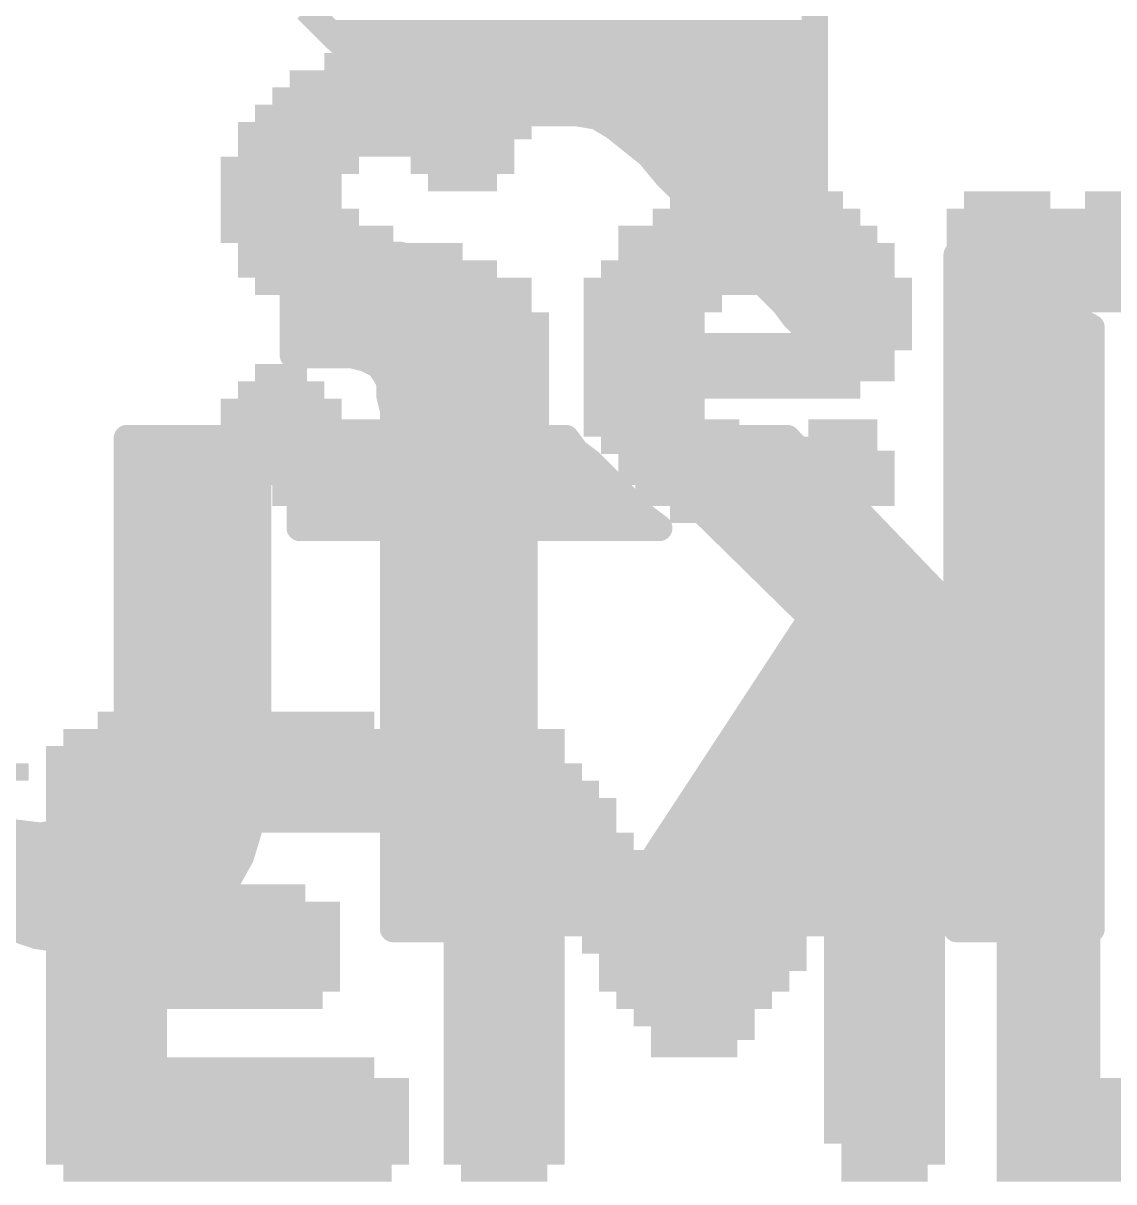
# Model space of a CAD drawing. Extents: x -25.4 to 61.2, y -12 to 25.5.
# Drawn here: x 9.265 to 12.42, y 19.005 to 22.356 of the extents above; entities that cross this region are included whole.
import ezdxf

# ---------------------------------------------------------------- set-up
doc = ezdxf.new("R2010")
doc.units = 0
doc.layers.add('21', color=41, linetype='CONTINUOUS')
doc.layers.add('22', color=40, linetype='CONTINUOUS')

# ---------------------------------------------------------------- blocks, each defined once
blk = doc.blocks.new('RECT')
blk.add_solid([(-0.5, -0.5), (0.5, -0.5), (-0.5, 0.5), (0.5, 0.5)])

msp = doc.modelspace()

# ---------------------------------------------------------------- linework, layer by layer
at = {"layer": '22', "const_width": 0.0762}
for points in [[(11.555, 22.726), (11.555, 21.446)], [(10.165, 22.316), (10.085, 22.396)], [(10.1544, 22.3266), (11.555, 22.3266)], [(10.245, 22.246), (10.165, 22.316)], [(10.24, 22.2504), (11.555, 22.2504)], [(10.345, 22.186), (10.245, 22.246)], [(10.445, 22.146), (10.345, 22.186)], [(10.3745, 22.1742), (11.555, 22.1742)], [(10.555, 22.116), (10.445, 22.146)], [(10.675, 22.096), (10.555, 22.116)], [(10.663, 22.098), (11.555, 22.098)], [(10.865, 22.096), (10.675, 22.096)], [(10.925, 22.086), (10.865, 22.096)], [(10.975, 22.056), (10.925, 22.086)], [(11.075, 21.976), (10.975, 22.056)], [(11.0178, 22.0218), (11.555, 22.0218)], [(11.125, 21.916), (11.075, 21.976)], [(11.1003, 21.9456), (11.555, 21.9456)], [(11.255, 21.786), (11.125, 21.916)], [(11.1716, 21.8694), (11.555, 21.8694)], [(11.2478, 21.7932), (11.555, 21.7932)], [(11.305, 21.716), (11.255, 21.786)], [(11.3043, 21.717), (11.555, 21.717)], [(11.365, 21.656), (11.305, 21.716)], [(10.065, 21.686), (10.045, 21.676)], [(10.355, 21.686), (10.065, 21.686)], [(10.455, 21.656), (10.355, 21.686)], [(12.355, 21.476), (11.965, 21.686)], [(11.965, 21.686), (11.965, 20.646)], [(10.045, 21.676), (10.045, 21.396)], [(10.535, 21.616), (10.455, 21.656)], [(11.415, 21.596), (11.365, 21.656)], [(10.045, 21.6408), (10.4854, 21.6408)], [(10.605, 21.566), (10.535, 21.616)], [(11.3777, 21.6408), (11.555, 21.6408)], [(11.965, 21.6408), (12.0489, 21.6408)], [(11.465, 21.546), (11.415, 21.596)], [(10.045, 21.5646), (10.6062, 21.5646)], [(10.655, 21.506), (10.605, 21.566)], [(11.4464, 21.5646), (11.555, 21.5646)], [(11.495, 21.506), (11.465, 21.546)], [(11.965, 21.5646), (12.1905, 21.5646)], [(10.045, 21.4884), (10.6625, 21.4884)], [(10.685, 21.436), (10.655, 21.506)], [(11.525, 21.476), (11.495, 21.506)], [(11.5126, 21.4884), (11.555, 21.4884)], [(11.545, 21.446), (11.525, 21.476)], [(11.965, 21.4884), (12.332, 21.4884)], [(12.355, 19.736), (12.355, 21.476)], [(11.555, 21.446), (11.545, 21.446)], [(10.045, 21.4122), (10.6939, 21.4122)], [(10.715, 21.356), (10.685, 21.436)], [(11.965, 21.4122), (12.355, 21.4122)], [(10.045, 21.396), (10.215, 21.396)], [(10.215, 21.396), (10.255, 21.386)], [(10.255, 21.386), (10.295, 21.366)], [(10.295, 21.366), (10.315, 21.336)], [(10.715, 21.156), (10.715, 21.356)], [(10.315, 21.336), (10.325, 21.316)], [(10.315, 21.336), (10.715, 21.336)], [(10.325, 21.316), (10.325, 21.276)], [(11.965, 21.336), (12.355, 21.336)], [(10.325, 21.276), (10.335, 21.236)], [(10.3291, 21.2598), (10.715, 21.2598)], [(11.965, 21.2598), (12.355, 21.2598)], [(10.335, 21.236), (10.335, 21.156)], [(10.335, 21.1836), (10.715, 21.1836)], [(11.965, 21.1836), (12.355, 21.1836)], [(9.945, 21.156), (9.565, 21.156)], [(9.565, 21.156), (9.565, 20.356)], [(9.945, 20.156), (9.945, 21.156)], [(10.335, 21.156), (10.065, 21.156)], [(10.065, 21.156), (10.065, 20.896)], [(10.835, 21.156), (10.715, 21.156)], [(10.865, 21.116), (10.835, 21.156)], [(11.475, 21.156), (11.015, 21.156)], [(11.015, 21.156), (11.545, 20.636)], [(11.965, 20.646), (11.475, 21.156)], [(9.565, 21.1074), (9.945, 21.1074)], [(10.065, 21.1074), (10.8765, 21.1074)], [(10.905, 21.086), (10.865, 21.116)], [(11.0645, 21.1074), (11.5217, 21.1074)], [(11.965, 21.1074), (12.355, 21.1074)], [(11.065, 20.926), (10.905, 21.086)], [(9.565, 21.0312), (9.945, 21.0312)], [(10.065, 21.0312), (10.9598, 21.0312)], [(11.1422, 21.0312), (11.5949, 21.0312)], [(11.965, 21.0312), (12.355, 21.0312)], [(9.565, 20.955), (9.945, 20.955)], [(10.065, 20.955), (11.036, 20.955)], [(11.2199, 20.955), (11.6681, 20.955)], [(11.965, 20.955), (12.355, 20.955)], [(11.105, 20.896), (11.065, 20.926)], [(9.565, 20.8788), (9.945, 20.8788)], [(10.065, 20.896), (10.335, 20.896)], [(10.335, 20.896), (10.335, 19.736)], [(10.335, 20.8788), (10.715, 20.8788)], [(10.715, 20.896), (11.105, 20.896)], [(10.715, 19.736), (10.715, 20.896)], [(11.2975, 20.8788), (11.7413, 20.8788)], [(11.965, 20.8788), (12.355, 20.8788)], [(9.565, 20.8026), (9.945, 20.8026)], [(10.335, 20.8026), (10.715, 20.8026)], [(11.3752, 20.8026), (11.8145, 20.8026)], [(11.965, 20.8026), (12.355, 20.8026)], [(9.565, 20.7264), (9.945, 20.7264)], [(10.335, 20.7264), (10.715, 20.7264)], [(11.4529, 20.7264), (11.8878, 20.7264)], [(11.965, 20.7264), (12.355, 20.7264)], [(9.565, 20.6502), (9.945, 20.6502)], [(10.335, 20.6502), (10.715, 20.6502)], [(11.5305, 20.6502), (11.961, 20.6502)], [(11.965, 20.6502), (12.355, 20.6502)], [(11.545, 20.636), (10.955, 19.736)], [(9.565, 20.574), (9.945, 20.574)], [(10.335, 20.574), (10.715, 20.574)], [(11.5044, 20.574), (12.355, 20.574)], [(9.565, 20.4978), (9.945, 20.4978)], [(10.335, 20.4978), (10.715, 20.4978)], [(11.4544, 20.4978), (12.355, 20.4978)], [(9.565, 20.4216), (9.945, 20.4216)], [(10.335, 20.4216), (10.715, 20.4216)], [(11.4045, 20.4216), (12.355, 20.4216)], [(9.565, 20.356), (9.545, 20.196)], [(9.5637, 20.3454), (9.945, 20.3454)], [(10.335, 20.3454), (10.715, 20.3454)], [(11.3545, 20.3454), (11.8022, 20.3454)], [(11.425, 19.736), (11.815, 20.366)], [(11.815, 20.366), (11.965, 20.226)], [(11.8371, 20.3454), (12.355, 20.3454)], [(9.5541, 20.2692), (9.945, 20.2692)], [(10.335, 20.2692), (10.715, 20.2692)], [(11.3045, 20.2692), (11.7551, 20.2692)], [(11.9187, 20.2692), (12.355, 20.2692)], [(11.965, 20.226), (11.965, 19.736)], [(9.545, 20.196), (9.535, 20.136)], [(9.5445, 20.193), (9.945, 20.193)], [(10.335, 20.193), (10.715, 20.193)], [(11.2546, 20.193), (11.7079, 20.193)], [(11.965, 20.193), (12.355, 20.193)], [(9.535, 20.136), (9.475, 20.056)], [(9.925, 20.046), (9.945, 20.156)], [(9.5206, 20.1168), (9.9379, 20.1168)], [(10.335, 20.1168), (10.715, 20.1168)], [(11.2046, 20.1168), (11.6607, 20.1168)], [(11.965, 20.1168), (12.355, 20.1168)], [(9.475, 20.056), (9.425, 20.026)], [(9.4493, 20.0406), (9.9234, 20.0406)], [(9.895, 19.946), (9.925, 20.046)], [(10.335, 20.0406), (10.715, 20.0406)], [(11.1547, 20.0406), (11.6136, 20.0406)], [(11.965, 20.0406), (12.355, 20.0406)], [(9.235, 20.016), (9.175, 20.026)], [(9.315, 20.006), (9.235, 20.016)], [(9.375, 20.016), (9.315, 20.006)], [(9.425, 20.026), (9.375, 20.016)], [(8.625, 19.9644), (9.9005, 19.9644)], [(9.845, 19.856), (9.895, 19.946)], [(10.335, 19.9644), (10.715, 19.9644)], [(11.1047, 19.9644), (11.5664, 19.9644)], [(11.965, 19.9644), (12.355, 19.9644)], [(9.0369, 19.8882), (9.8629, 19.8882)], [(10.335, 19.8882), (10.715, 19.8882)], [(11.0548, 19.8882), (11.5192, 19.8882)], [(11.965, 19.8882), (12.355, 19.8882)], [(9.775, 19.796), (9.845, 19.856)], [(9.1025, 19.812), (9.7937, 19.812)], [(10.335, 19.812), (10.715, 19.812)], [(11.0048, 19.812), (11.472, 19.812)], [(11.965, 19.812), (12.355, 19.812)], [(9.685, 19.746), (9.775, 19.796)], [(9.195, 19.756), (9.245, 19.736)], [(9.245, 19.736), (9.305, 19.716)], [(9.2456, 19.7358), (9.657, 19.7358)], [(9.575, 19.706), (9.685, 19.746)], [(10.335, 19.736), (10.715, 19.736)], [(10.955, 19.736), (11.425, 19.736)], [(11.965, 19.736), (12.355, 19.736)], [(9.305, 19.716), (9.375, 19.706)], [(9.375, 19.706), (9.435, 19.696)], [(9.435, 19.696), (9.575, 19.706)]]:
    msp.add_lwpolyline(points, dxfattribs=at)
at = {"layer": '22', "const_width": 0.0381}
for points in [[(10.1544, 22.3457, 1), (10.1544, 22.3076)], [(10.1775, 22.3303, 1), (10.1525, 22.3017)], [(11.555, 22.3076, 1), (11.555, 22.3457)], [(10.1515, 22.3025, 1), (10.1785, 22.3295)], [(10.24, 22.2695, 1), (10.24, 22.2314)], [(11.555, 22.2314, 1), (11.555, 22.2695)], [(10.2548, 22.2623, 1), (10.2352, 22.2297)], [(10.2325, 22.2317, 1), (10.2575, 22.2603)], [(10.3521, 22.2037, 1), (10.3379, 22.1683)], [(10.3352, 22.1697, 1), (10.3548, 22.2023)], [(10.3745, 22.1933, 1), (10.3745, 22.1552)], [(10.45, 22.1644, 1), (10.44, 22.1276)], [(11.555, 22.1552, 1), (11.555, 22.1933)], [(10.4379, 22.1283, 1), (10.4521, 22.1637)], [(10.5581, 22.1348, 1), (10.5519, 22.0972)], [(10.55, 22.0976, 1), (10.56, 22.1344)], [(10.663, 22.1171, 1), (10.663, 22.079)], [(10.675, 22.1151, 1), (10.675, 22.077)], [(10.6719, 22.0772, 1), (10.6781, 22.1148)], [(10.8681, 22.1148, 1), (10.8619, 22.0772)], [(10.865, 22.077, 1), (10.865, 22.1151)], [(10.9348, 22.1023, 1), (10.9152, 22.0697)], [(10.9219, 22.0672, 1), (10.9281, 22.1048)], [(11.555, 22.079, 1), (11.555, 22.1171)], [(10.9869, 22.0709, 1), (10.9631, 22.0411)], [(10.9652, 22.0397, 1), (10.9848, 22.0723)], [(11.0178, 22.0409, 1), (11.0178, 22.0028)], [(11.555, 22.0028, 1), (11.555, 22.0409)], [(11.0896, 21.9882, 1), (11.0604, 21.9638)], [(11.0631, 21.9611, 1), (11.0869, 21.9909)], [(11.1003, 21.9647, 1), (11.1003, 21.9266)], [(11.555, 21.9266, 1), (11.555, 21.9647)], [(11.1385, 21.9295, 1), (11.1115, 21.9025)], [(11.1104, 21.9038, 1), (11.1396, 21.9282)], [(11.1716, 21.8885, 1), (11.1716, 21.8504)], [(11.555, 21.8504, 1), (11.555, 21.8885)], [(11.2478, 21.8123, 1), (11.2478, 21.7742)], [(11.2705, 21.7971, 1), (11.2395, 21.7749)], [(11.2415, 21.7725, 1), (11.2685, 21.7995)], [(11.555, 21.7742, 1), (11.555, 21.8123)], [(11.3043, 21.7361, 1), (11.3043, 21.698)], [(11.3185, 21.7295, 1), (11.2915, 21.7025)], [(11.555, 21.698, 1), (11.555, 21.7361)], [(10.065, 21.705, 1), (10.065, 21.6669)], [(10.0735, 21.669, 1), (10.0565, 21.703)], [(10.3605, 21.7042, 1), (10.3495, 21.6678)], [(10.355, 21.6669, 1), (10.355, 21.705)], [(11.2895, 21.7049, 1), (11.3205, 21.7271)], [(11.984, 21.686, 1), (11.9459, 21.686)], [(11.974, 21.7028, 1), (11.956, 21.6692)], [(10.064, 21.676, 1), (10.0259, 21.676)], [(10.0365, 21.693, 1), (10.0535, 21.659)], [(10.4635, 21.673, 1), (10.4465, 21.639)], [(10.4495, 21.6378, 1), (10.4605, 21.6742)], [(11.3796, 21.6682, 1), (11.3504, 21.6438)], [(11.3515, 21.6425, 1), (11.3785, 21.6695)], [(10.045, 21.6599, 1), (10.045, 21.6218)], [(10.4854, 21.6218, 1), (10.4854, 21.6599)], [(10.5461, 21.6315, 1), (10.5239, 21.6005)], [(10.5265, 21.599, 1), (10.5435, 21.633)], [(11.3777, 21.6599, 1), (11.3777, 21.6218)], [(11.555, 21.6218, 1), (11.555, 21.6599)], [(11.965, 21.6599, 1), (11.965, 21.6218)], [(12.0489, 21.6218, 1), (12.0489, 21.6599)], [(11.4285, 21.6095, 1), (11.4015, 21.5825)], [(11.4004, 21.5838, 1), (11.4296, 21.6082)], [(10.045, 21.5837, 1), (10.045, 21.5456)], [(10.6196, 21.5782, 1), (10.5904, 21.5538)], [(10.5939, 21.5505, 1), (10.6161, 21.5815)], [(10.6062, 21.5456, 1), (10.6062, 21.5837)], [(11.4464, 21.5837, 1), (11.4464, 21.5456)], [(11.4802, 21.5574, 1), (11.4498, 21.5346)], [(11.555, 21.5456, 1), (11.555, 21.5837)], [(11.965, 21.5837, 1), (11.965, 21.5456)], [(12.1905, 21.5456, 1), (12.1905, 21.5837)], [(11.4515, 21.5325, 1), (11.4785, 21.5595)], [(10.045, 21.5075, 1), (10.045, 21.4694)], [(10.6725, 21.5135, 1), (10.6375, 21.4985)], [(10.6404, 21.4938, 1), (10.6696, 21.5182)], [(10.6625, 21.4694, 1), (10.6625, 21.5075)], [(11.5085, 21.5195, 1), (11.4815, 21.4925)], [(11.4798, 21.4946, 1), (11.5102, 21.5174)], [(11.5126, 21.5075, 1), (11.5126, 21.4694)], [(11.5409, 21.4866, 1), (11.5091, 21.4654)], [(11.555, 21.4694, 1), (11.555, 21.5075)], [(11.965, 21.5075, 1), (11.965, 21.4694)], [(12.332, 21.4694, 1), (12.332, 21.5075)], [(12.3741, 21.476, 1), (12.336, 21.476)], [(11.5115, 21.4625, 1), (11.5385, 21.4895)], [(11.545, 21.4651, 1), (11.545, 21.427)], [(11.555, 21.427, 1), (11.555, 21.4651)], [(12.346, 21.4592, 1), (12.364, 21.4928)], [(10.045, 21.4313, 1), (10.045, 21.3932)], [(10.7028, 21.4427, 1), (10.6672, 21.4293)], [(10.6675, 21.4285, 1), (10.7025, 21.4435)], [(10.6939, 21.3932, 1), (10.6939, 21.4313)], [(11.5291, 21.4354, 1), (11.5609, 21.4566)], [(11.5359, 21.446, 1), (11.574, 21.446)], [(11.965, 21.4313, 1), (11.965, 21.3932)], [(12.355, 21.3932, 1), (12.355, 21.4313)], [(10.045, 21.4151, 1), (10.045, 21.377)], [(10.0259, 21.396, 1), (10.064, 21.396)], [(10.2196, 21.4145, 1), (10.2104, 21.3775)], [(10.215, 21.377, 1), (10.215, 21.4151)], [(10.2635, 21.403, 1), (10.2465, 21.369)], [(10.2504, 21.3675, 1), (10.2596, 21.4045)], [(10.3109, 21.3766, 1), (10.2791, 21.3554)], [(10.2865, 21.349, 1), (10.3035, 21.383)], [(10.734, 21.356, 1), (10.6959, 21.356)], [(10.6972, 21.3493, 1), (10.7328, 21.3627)], [(10.315, 21.3551, 1), (10.315, 21.317)], [(10.332, 21.3445, 1), (10.298, 21.3275)], [(10.2991, 21.3254, 1), (10.3309, 21.3466)], [(10.3441, 21.316, 1), (10.306, 21.316)], [(10.715, 21.317, 1), (10.715, 21.3551)], [(11.965, 21.3551, 1), (11.965, 21.317)], [(12.355, 21.317, 1), (12.355, 21.3551)], [(10.3435, 21.2806, 1), (10.3065, 21.2714)], [(10.308, 21.3075, 1), (10.342, 21.3245)], [(10.306, 21.276, 1), (10.3441, 21.276)], [(10.3291, 21.2789, 1), (10.3291, 21.2408)], [(10.715, 21.2408, 1), (10.715, 21.2789)], [(11.965, 21.2789, 1), (11.965, 21.2408)], [(12.355, 21.2408, 1), (12.355, 21.2789)], [(10.3541, 21.236, 1), (10.316, 21.236)], [(10.3165, 21.2314, 1), (10.3535, 21.2406)], [(10.335, 21.2027, 1), (10.335, 21.1646)], [(10.715, 21.1646, 1), (10.715, 21.2027)], [(11.965, 21.2027, 1), (11.965, 21.1646)], [(12.355, 21.1646, 1), (12.355, 21.2027)], [(9.565, 21.1751, 1), (9.565, 21.137)], [(9.5841, 21.156, 1), (9.546, 21.156)], [(9.9641, 21.156, 1), (9.926, 21.156)], [(9.945, 21.137, 1), (9.945, 21.1751)], [(10.065, 21.1751, 1), (10.065, 21.137)], [(10.0841, 21.156, 1), (10.046, 21.156)], [(10.335, 21.137, 1), (10.335, 21.1751)], [(10.715, 21.1751, 1), (10.715, 21.137)], [(10.8502, 21.1674, 1), (10.8198, 21.1446)], [(10.835, 21.137, 1), (10.835, 21.1751)], [(11.015, 21.1751, 1), (11.015, 21.137)], [(11.0283, 21.1696, 1), (11.0017, 21.1424)], [(11.4887, 21.1692, 1), (11.4613, 21.1428)], [(11.475, 21.137, 1), (11.475, 21.1751)], [(9.565, 21.1265, 1), (9.565, 21.0884)], [(9.945, 21.0884, 1), (9.945, 21.1265)], [(10.065, 21.1265, 1), (10.065, 21.0884)], [(10.316, 21.156, 1), (10.3541, 21.156)], [(10.6959, 21.156, 1), (10.734, 21.156)], [(10.8764, 21.1312, 1), (10.8536, 21.1008)], [(10.8498, 21.1046, 1), (10.8802, 21.1274)], [(10.8765, 21.0884, 1), (10.8765, 21.1265)], [(11.0645, 21.1265, 1), (11.0645, 21.0884)], [(11.5217, 21.0884, 1), (11.5217, 21.1265)], [(11.965, 21.1265, 1), (11.965, 21.0884)], [(12.355, 21.0884, 1), (12.355, 21.1265)], [(10.9185, 21.0995, 1), (10.8915, 21.0725)], [(10.8936, 21.0708, 1), (10.9164, 21.1012)], [(9.565, 21.0503, 1), (9.565, 21.0122)], [(9.945, 21.0122, 1), (9.945, 21.0503)], [(10.065, 21.0503, 1), (10.065, 21.0122)], [(10.9598, 21.0122, 1), (10.9598, 21.0503)], [(11.1422, 21.0503, 1), (11.1422, 21.0122)], [(11.5949, 21.0122, 1), (11.5949, 21.0503)], [(11.965, 21.0503, 1), (11.965, 21.0122)], [(12.355, 21.0122, 1), (12.355, 21.0503)], [(9.565, 20.9741, 1), (9.565, 20.936)], [(9.945, 20.936, 1), (9.945, 20.9741)], [(10.065, 20.9741, 1), (10.065, 20.936)], [(11.036, 20.936, 1), (11.036, 20.9741)], [(11.2199, 20.9741, 1), (11.2199, 20.936)], [(11.6681, 20.936, 1), (11.6681, 20.9741)], [(11.965, 20.9741, 1), (11.965, 20.936)], [(12.355, 20.936, 1), (12.355, 20.9741)], [(11.0764, 20.9412, 1), (11.0536, 20.9108)], [(11.0515, 20.9125, 1), (11.0785, 20.9395)], [(9.565, 20.8979, 1), (9.565, 20.8598)], [(9.945, 20.8598, 1), (9.945, 20.8979)], [(10.065, 20.9151, 1), (10.065, 20.877)], [(10.046, 20.896, 1), (10.0841, 20.896)], [(10.335, 20.8979, 1), (10.335, 20.8598)], [(10.3541, 20.896, 1), (10.316, 20.896)], [(10.335, 20.877, 1), (10.335, 20.9151)], [(10.734, 20.896, 1), (10.6959, 20.896)], [(10.715, 20.9151, 1), (10.715, 20.877)], [(10.715, 20.8598, 1), (10.715, 20.8979)], [(11.0936, 20.8808, 1), (11.1164, 20.9112)], [(11.105, 20.877, 1), (11.105, 20.9151)], [(11.2975, 20.8979, 1), (11.2975, 20.8598)], [(11.7413, 20.8598, 1), (11.7413, 20.8979)], [(11.965, 20.8979, 1), (11.965, 20.8598)], [(12.355, 20.8598, 1), (12.355, 20.8979)], [(9.565, 20.8217, 1), (9.565, 20.7836)], [(9.945, 20.7836, 1), (9.945, 20.8217)], [(10.335, 20.8217, 1), (10.335, 20.7836)], [(10.715, 20.7836, 1), (10.715, 20.8217)], [(11.3752, 20.8217, 1), (11.3752, 20.7836)], [(11.8145, 20.7836, 1), (11.8145, 20.8217)], [(11.965, 20.8217, 1), (11.965, 20.7836)], [(12.355, 20.7836, 1), (12.355, 20.8217)], [(9.565, 20.7455, 1), (9.565, 20.7074)], [(9.945, 20.7074, 1), (9.945, 20.7455)], [(10.335, 20.7455, 1), (10.335, 20.7074)], [(10.715, 20.7074, 1), (10.715, 20.7455)], [(11.4529, 20.7455, 1), (11.4529, 20.7074)], [(11.8878, 20.7074, 1), (11.8878, 20.7455)], [(11.965, 20.7455, 1), (11.965, 20.7074)], [(12.355, 20.7074, 1), (12.355, 20.7455)], [(9.565, 20.6693, 1), (9.565, 20.6312)], [(9.945, 20.6312, 1), (9.945, 20.6693)], [(10.335, 20.6693, 1), (10.335, 20.6312)], [(10.715, 20.6312, 1), (10.715, 20.6693)], [(11.5305, 20.6693, 1), (11.5305, 20.6312)], [(11.965, 20.6693, 1), (11.965, 20.6312)], [(11.9513, 20.6328, 1), (11.9787, 20.6592)], [(11.961, 20.6312, 1), (11.961, 20.6693)], [(12.355, 20.6312, 1), (12.355, 20.6693)], [(11.5609, 20.6256, 1), (11.5291, 20.6464)], [(11.5317, 20.6224, 1), (11.5583, 20.6496)], [(11.9459, 20.646, 1), (11.984, 20.646)], [(9.565, 20.5931, 1), (9.565, 20.555)], [(9.945, 20.555, 1), (9.945, 20.5931)], [(10.335, 20.5931, 1), (10.335, 20.555)], [(10.715, 20.555, 1), (10.715, 20.5931)], [(11.5044, 20.5931, 1), (11.5044, 20.555)], [(12.355, 20.555, 1), (12.355, 20.5931)], [(9.565, 20.5169, 1), (9.565, 20.4788)], [(9.945, 20.4788, 1), (9.945, 20.5169)], [(10.335, 20.5169, 1), (10.335, 20.4788)], [(10.715, 20.4788, 1), (10.715, 20.5169)], [(11.4544, 20.5169, 1), (11.4544, 20.4788)], [(12.355, 20.4788, 1), (12.355, 20.5169)], [(9.565, 20.4407, 1), (9.565, 20.4026)], [(9.945, 20.4026, 1), (9.945, 20.4407)], [(10.335, 20.4407, 1), (10.335, 20.4026)], [(10.715, 20.4026, 1), (10.715, 20.4407)], [(11.4045, 20.4407, 1), (11.4045, 20.4026)], [(12.355, 20.4026, 1), (12.355, 20.4407)], [(9.5637, 20.3645, 1), (9.5637, 20.3264)], [(9.546, 20.356, 1), (9.5841, 20.356)], [(9.5839, 20.3536, 1), (9.5461, 20.3584)], [(9.945, 20.3264, 1), (9.945, 20.3645)], [(10.335, 20.3645, 1), (10.335, 20.3264)], [(10.715, 20.3264, 1), (10.715, 20.3645)], [(11.3545, 20.3645, 1), (11.3545, 20.3264)], [(11.828, 20.3799, 1), (11.802, 20.3521)], [(11.8312, 20.356, 1), (11.7988, 20.376)], [(11.8022, 20.3264, 1), (11.8022, 20.3645)], [(11.8371, 20.3645, 1), (11.8371, 20.3264)], [(12.355, 20.3264, 1), (12.355, 20.3645)], [(9.5541, 20.2883, 1), (9.5541, 20.2502)], [(9.945, 20.2502, 1), (9.945, 20.2883)], [(10.335, 20.2883, 1), (10.335, 20.2502)], [(10.715, 20.2502, 1), (10.715, 20.2883)], [(11.3045, 20.2883, 1), (11.3045, 20.2502)], [(11.7551, 20.2502, 1), (11.7551, 20.2883)], [(11.9187, 20.2883, 1), (11.9187, 20.2502)], [(12.355, 20.2502, 1), (12.355, 20.2883)], [(11.984, 20.226, 1), (11.9459, 20.226)], [(11.952, 20.2121, 1), (11.978, 20.2399)], [(9.5445, 20.2121, 1), (9.5445, 20.174)], [(9.5261, 20.1984, 1), (9.5639, 20.1936)], [(9.5638, 20.1929, 1), (9.5262, 20.1991)], [(9.945, 20.174, 1), (9.945, 20.2121)], [(10.335, 20.2121, 1), (10.335, 20.174)], [(10.715, 20.174, 1), (10.715, 20.2121)], [(11.2546, 20.2121, 1), (11.2546, 20.174)], [(11.7079, 20.174, 1), (11.7079, 20.2121)], [(11.965, 20.2121, 1), (11.965, 20.174)], [(12.355, 20.174, 1), (12.355, 20.2121)], [(9.5502, 20.1246, 1), (9.5198, 20.1474)], [(9.926, 20.156, 1), (9.9641, 20.156)], [(9.9637, 20.1526, 1), (9.9263, 20.1594)], [(9.5206, 20.1359, 1), (9.5206, 20.0978)], [(9.5162, 20.1391, 1), (9.5538, 20.1329)], [(9.9379, 20.0978, 1), (9.9379, 20.1359)], [(10.335, 20.1359, 1), (10.335, 20.0978)], [(10.715, 20.0978, 1), (10.715, 20.1359)], [(11.2046, 20.1359, 1), (11.2046, 20.0978)], [(11.6607, 20.0978, 1), (11.6607, 20.1359)], [(11.965, 20.1359, 1), (11.965, 20.0978)], [(12.355, 20.0978, 1), (12.355, 20.1359)], [(9.4493, 20.0597, 1), (9.4493, 20.0216)], [(9.4598, 20.0674, 1), (9.4902, 20.0446)], [(9.4848, 20.0397, 1), (9.4652, 20.0723)], [(9.9432, 20.0405, 1), (9.9068, 20.0515)], [(9.9234, 20.0216, 1), (9.9234, 20.0597)], [(10.335, 20.0597, 1), (10.335, 20.0216)], [(10.715, 20.0216, 1), (10.715, 20.0597)], [(11.1547, 20.0597, 1), (11.1547, 20.0216)], [(11.6136, 20.0216, 1), (11.6136, 20.0597)], [(11.965, 20.0597, 1), (11.965, 20.0216)], [(12.355, 20.0216, 1), (12.355, 20.0597)], [(9.2319, 19.9972, 1), (9.2381, 20.0348)], [(9.3119, 20.0248, 1), (9.3181, 19.9872)], [(9.3126, 19.9871, 1), (9.3174, 20.0249)], [(9.3713, 20.0347, 1), (9.3787, 19.9973)], [(9.3781, 19.9972, 1), (9.3719, 20.0348)], [(9.4152, 20.0423, 1), (9.4348, 20.0097)], [(9.4287, 20.0073, 1), (9.4213, 20.0447)], [(9.9063, 20.0494, 1), (9.9437, 20.0426)], [(9.9117, 19.9367, 1), (9.8783, 19.9553)], [(9.9005, 19.9454, 1), (9.9005, 19.9835)], [(10.335, 19.9835, 1), (10.335, 19.9454)], [(10.715, 19.9454, 1), (10.715, 19.9835)], [(11.1047, 19.9835, 1), (11.1047, 19.9454)], [(11.5664, 19.9454, 1), (11.5664, 19.9835)], [(11.965, 19.9835, 1), (11.965, 19.9454)], [(12.355, 19.9454, 1), (12.355, 19.9835)], [(9.8768, 19.9515, 1), (9.9132, 19.9405)], [(9.8629, 19.8692, 1), (9.8629, 19.9073)], [(10.335, 19.9073, 1), (10.335, 19.8692)], [(10.715, 19.8692, 1), (10.715, 19.9073)], [(11.0548, 19.9073, 1), (11.0548, 19.8692)], [(11.5192, 19.8692, 1), (11.5192, 19.9073)], [(11.965, 19.9073, 1), (11.965, 19.8692)], [(12.355, 19.8692, 1), (12.355, 19.9073)], [(9.8283, 19.8653, 1), (9.8617, 19.8467)], [(9.8574, 19.8415, 1), (9.8326, 19.8705)], [(9.7937, 19.793, 1), (9.7937, 19.8311)], [(10.335, 19.8311, 1), (10.335, 19.793)], [(10.715, 19.793, 1), (10.715, 19.8311)], [(11.0048, 19.8311, 1), (11.0048, 19.793)], [(11.472, 19.793, 1), (11.472, 19.8311)], [(11.965, 19.8311, 1), (11.965, 19.793)], [(12.355, 19.793, 1), (12.355, 19.8311)], [(9.7626, 19.8105, 1), (9.7874, 19.7815)], [(9.7843, 19.7793, 1), (9.7657, 19.8127)], [(9.251, 19.7541, 1), (9.239, 19.7179)], [(9.2379, 19.7183, 1), (9.2521, 19.7537)], [(9.657, 19.7168, 1), (9.657, 19.7549)], [(9.6757, 19.7627, 1), (9.6943, 19.7293)], [(9.6915, 19.7281, 1), (9.6785, 19.7639)], [(10.335, 19.7551, 1), (10.335, 19.717)], [(10.715, 19.717, 1), (10.715, 19.7551)], [(10.955, 19.7551, 1), (10.955, 19.717)], [(11.425, 19.717, 1), (11.425, 19.7551)], [(11.965, 19.7551, 1), (11.965, 19.717)], [(12.355, 19.717, 1), (12.355, 19.7551)], [(9.3077, 19.7349, 1), (9.3023, 19.6971)], [(9.299, 19.6979, 1), (9.311, 19.7341)], [(9.3781, 19.7248, 1), (9.3719, 19.6872)], [(9.3723, 19.6871, 1), (9.3777, 19.7249)], [(9.5685, 19.7239, 1), (9.5815, 19.6881)], [(9.5764, 19.687, 1), (9.5736, 19.725)], [(10.316, 19.736, 1), (10.3541, 19.736)], [(10.6959, 19.736, 1), (10.734, 19.736)], [(10.9391, 19.7464, 1), (10.9709, 19.7256)], [(11.4088, 19.746, 1), (11.4412, 19.726)], [(11.9459, 19.736, 1), (11.984, 19.736)], [(12.336, 19.736, 1), (12.3741, 19.736)], [(9.4336, 19.715, 1), (9.4364, 19.677)], [(9.4319, 19.6772, 1), (9.4381, 19.7148)]]:
    msp.add_lwpolyline(points, format="xyb", dxfattribs=at)

# ---------------------------------------------------------------- block references
at = {"layer": '21'}
for p, xscale, yscale in [((10.311, 22.245), 0.35, 0.05), ((10.311, 22.195), 0.55, 0.05), ((10.336, 22.145), 0.7, 0.05), ((10.311, 22.095), 0.75, 0.05), ((10.311, 22.045), 0.85, 0.05), ((10.286, 21.995), 0.8, 0.05), ((10.036, 21.945), 0.4, 0.05), ((10.536, 21.945), 0.3, 0.05), ((10.011, 21.895), 0.35, 0.05), ((10.536, 21.895), 0.2, 0.05), ((11.386, 21.895), 0.1, 0.05), ((10.011, 21.845), 0.35, 0.05), ((11.386, 21.845), 0.5, 0.05), ((12.111, 21.845), 0.25, 0.05), ((12.486, 21.845), 0.3, 0.05), ((10.036, 21.795), 0.4, 0.05), ((11.386, 21.795), 0.6, 0.05), ((12.311, 21.795), 0.75, 0.05), ((10.086, 21.745), 0.5, 0.05), ((11.361, 21.745), 0.75, 0.05), ((12.336, 21.745), 0.8, 0.05), ((10.211, 21.695), 0.65, 0.05), ((11.386, 21.695), 0.8, 0.05), ((12.361, 21.695), 0.85, 0.05), ((10.261, 21.645), 0.75, 0.05), ((11.361, 21.645), 0.85, 0.05), ((12.386, 21.645), 0.9, 0.05), ((10.336, 21.595), 0.8, 0.05), ((11.361, 21.595), 0.95, 0.05), ((12.386, 21.595), 0.9, 0.05), ((10.386, 21.545), 0.7, 0.05), ((11.086, 21.545), 0.4, 0.05), ((11.661, 21.545), 0.35, 0.05), ((12.411, 21.545), 0.95, 0.05), ((10.461, 21.49), 0.65, 0.06), ((11.061, 21.49), 0.35, 0.06), ((11.661, 21.49), 0.35, 0.06), ((12.111, 21.49), 0.35, 0.06), ((10.536, 21.435), 0.5, 0.05), ((11.361, 21.435), 0.95, 0.05), ((12.111, 21.435), 0.35, 0.05), ((10.611, 21.385), 0.35, 0.05), ((11.336, 21.385), 0.9, 0.05), ((12.086, 21.385), 0.3, 0.05), ((10.011, 21.345), 0.15, 0.05), ((10.611, 21.345), 0.35, 0.05), ((11.336, 21.345), 0.9, 0.05), ((12.086, 21.345), 0.3, 0.05), ((10.011, 21.295), 0.25, 0.05), ((10.611, 21.295), 0.35, 0.05), ((11.286, 21.295), 0.8, 0.05), ((12.086, 21.295), 0.3, 0.05), ((10.011, 21.24), 0.35, 0.06), ((10.611, 21.24), 0.35, 0.06), ((11.061, 21.24), 0.35, 0.06), ((12.086, 21.24), 0.3, 0.06), ((10.311, 21.185), 0.95, 0.05), ((11.111, 21.185), 0.45, 0.05), ((11.636, 21.185), 0.2, 0.05), ((12.086, 21.185), 0.3, 0.05), ((10.286, 21.135), 0.9, 0.05), ((11.336, 21.135), 0.8, 0.05), ((12.086, 21.135), 0.3, 0.05), ((10.311, 21.095), 0.85, 0.05), ((11.386, 21.095), 0.8, 0.05), ((12.086, 21.095), 0.3, 0.05), ((10.311, 21.045), 0.75, 0.05), ((11.386, 21.045), 0.8, 0.05), ((12.086, 21.045), 0.3, 0.05), ((10.311, 20.99), 0.65, 0.06), ((11.411, 20.99), 0.75, 0.06), ((12.086, 20.99), 0.3, 0.06), ((10.311, 20.935), 0.45, 0.05), ((11.411, 20.935), 0.55, 0.05), ((12.111, 20.935), 0.25, 0.05), ((10.311, 20.885), 0.05, 0.05), ((11.411, 20.885), 0.25, 0.05), ((9.881, 20.34), 0.8, 0.05), ((10.656, 20.34), 0.05, 0.05), ((11.756, 20.34), 0.05, 0.05), ((12.231, 20.34), 0.1, 0.05), ((10.681, 20.29), 0.3, 0.05), ((11.781, 20.29), 0.3, 0.05), ((12.231, 20.29), 0.3, 0.05), ((9.856, 20.24), 1.05, 0.05), ((10.656, 20.24), 0.35, 0.05), ((11.756, 20.24), 0.35, 0.05), ((12.231, 20.24), 0.3, 0.05), ((9.081, 20.19), 0.4, 0.05), ((9.856, 20.19), 1.05, 0.05), ((10.681, 20.19), 0.4, 0.05), ((11.731, 20.19), 0.4, 0.05), ((12.231, 20.19), 0.3, 0.05), ((9.856, 20.14), 1.05, 0.05), ((10.706, 20.14), 0.45, 0.05), ((11.706, 20.14), 0.45, 0.05), ((12.231, 20.14), 0.3, 0.05), ((9.856, 20.09), 1.05, 0.05), ((10.731, 20.09), 0.5, 0.05), ((11.706, 20.09), 0.45, 0.05), ((12.231, 20.09), 0.3, 0.05), ((10.731, 20.04), 0.5, 0.05), ((11.681, 20.04), 0.5, 0.05), ((12.231, 20.04), 0.3, 0.05), ((9.506, 19.99), 0.35, 0.05), ((10.756, 19.99), 0.55, 0.05), ((11.656, 19.99), 0.55, 0.05), ((12.231, 19.99), 0.3, 0.05), ((9.506, 19.94), 0.35, 0.05), ((10.781, 19.94), 0.6, 0.05), ((11.631, 19.94), 0.6, 0.05), ((12.231, 19.94), 0.3, 0.05), ((9.506, 19.89), 0.35, 0.05), ((10.806, 19.89), 0.65, 0.05), ((11.631, 19.89), 0.6, 0.05), ((12.231, 19.89), 0.3, 0.05), ((9.706, 19.84), 0.75, 0.05), ((10.806, 19.84), 0.65, 0.05), ((11.606, 19.84), 0.65, 0.05), ((12.231, 19.84), 0.3, 0.05), ((9.756, 19.79), 0.85, 0.05), ((10.831, 19.79), 0.7, 0.05), ((11.581, 19.79), 0.7, 0.05), ((12.231, 19.79), 0.3, 0.05), ((9.756, 19.74), 0.85, 0.05), ((11.206, 19.74), 1.45, 0.05), ((12.231, 19.74), 0.3, 0.05), ((9.756, 19.69), 0.85, 0.05), ((10.656, 19.69), 0.35, 0.05), ((11.206, 19.69), 0.65, 0.05), ((11.756, 19.69), 0.35, 0.05), ((12.231, 19.69), 0.3, 0.05), ((9.756, 19.64), 0.85, 0.05), ((10.656, 19.64), 0.35, 0.05), ((11.231, 19.64), 0.6, 0.05), ((11.756, 19.64), 0.35, 0.05), ((12.231, 19.64), 0.3, 0.05), ((9.756, 19.585), 0.85, 0.06), ((10.656, 19.585), 0.35, 0.06), ((11.206, 19.585), 0.55, 0.06), ((11.756, 19.585), 0.35, 0.06), ((12.231, 19.585), 0.3, 0.06), ((9.731, 19.53), 0.8, 0.05), ((10.656, 19.53), 0.35, 0.05), ((11.206, 19.53), 0.45, 0.05), ((11.756, 19.53), 0.35, 0.05), ((12.231, 19.53), 0.3, 0.05), ((9.506, 19.48), 0.35, 0.05), ((10.656, 19.48), 0.35, 0.05), ((11.206, 19.48), 0.35, 0.05), ((11.756, 19.48), 0.35, 0.05), ((12.231, 19.48), 0.3, 0.05), ((9.506, 19.44), 0.35, 0.05), ((10.656, 19.44), 0.35, 0.05), ((11.231, 19.44), 0.3, 0.05), ((11.756, 19.44), 0.35, 0.05), ((12.231, 19.44), 0.3, 0.05), ((9.506, 19.39), 0.35, 0.05), ((10.656, 19.39), 0.35, 0.05), ((11.206, 19.39), 0.25, 0.05), ((11.756, 19.39), 0.35, 0.05), ((12.231, 19.39), 0.3, 0.05), ((9.806, 19.335), 0.95, 0.06), ((10.656, 19.335), 0.35, 0.06), ((11.756, 19.335), 0.35, 0.06), ((12.231, 19.335), 0.3, 0.06), ((9.856, 19.28), 1.05, 0.05), ((10.656, 19.28), 0.35, 0.05), ((11.756, 19.28), 0.35, 0.05), ((12.481, 19.28), 0.8, 0.05), ((9.856, 19.23), 1.05, 0.05), ((10.656, 19.23), 0.35, 0.05), ((11.756, 19.23), 0.35, 0.05), ((12.531, 19.23), 0.9, 0.05), ((9.856, 19.19), 1.05, 0.05), ((10.656, 19.19), 0.35, 0.05), ((11.756, 19.19), 0.35, 0.05), ((12.556, 19.19), 0.95, 0.05), ((9.856, 19.14), 1.05, 0.05), ((10.656, 19.14), 0.35, 0.05), ((11.756, 19.14), 0.35, 0.05), ((12.556, 19.14), 0.95, 0.05), ((9.856, 19.085), 1.05, 0.06), ((10.656, 19.085), 0.35, 0.06), ((11.781, 19.085), 0.3, 0.06), ((12.556, 19.085), 0.95, 0.06), ((9.856, 19.03), 0.95, 0.05), ((10.656, 19.03), 0.25, 0.05), ((11.756, 19.03), 0.25, 0.05), ((12.531, 19.03), 0.9, 0.05)]:
    msp.add_blockref('RECT', p, dxfattribs=dict(at, xscale=xscale, yscale=yscale))
at = {"layer": '21', "yscale": 0.05}
for p in [(9.881, 20.29), (9.831, 20.04)]:
    msp.add_blockref('RECT', p, dxfattribs=at)

doc.saveas('drawing.dxf')
